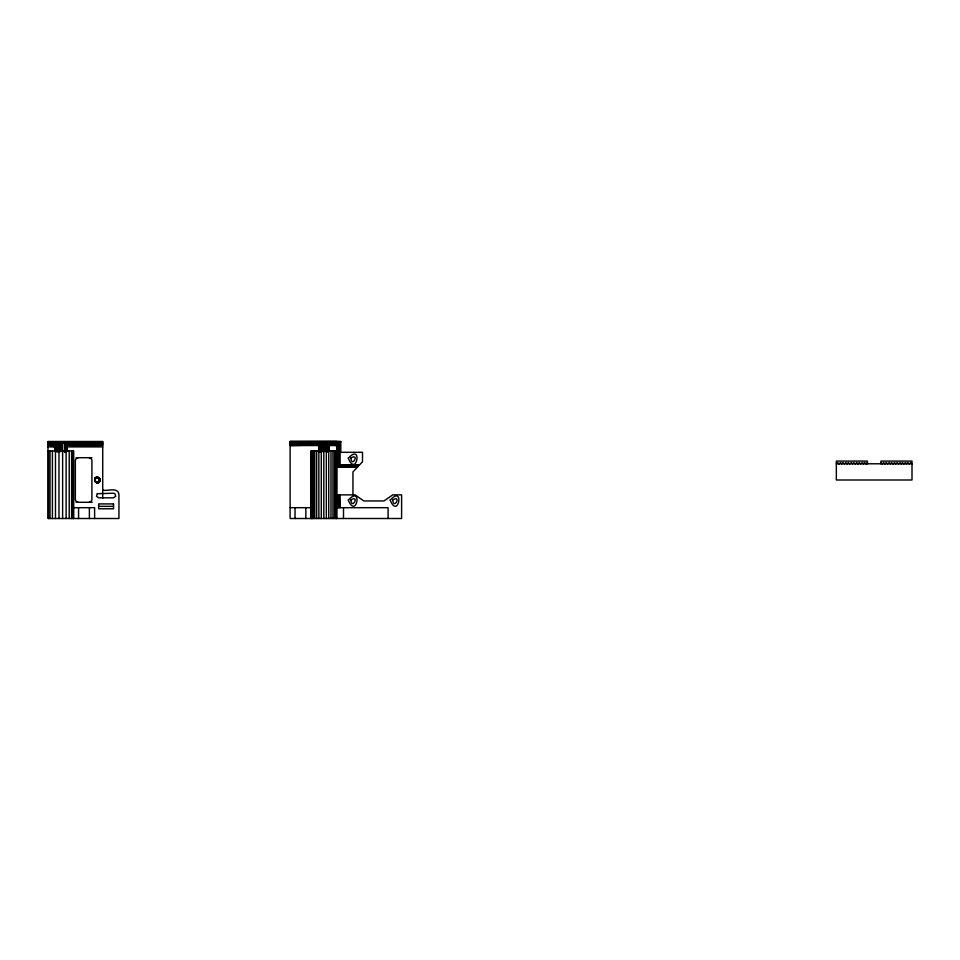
<?xml version="1.0" encoding="UTF-8"?>
<svg xmlns="http://www.w3.org/2000/svg" width="960" height="960" viewBox="0 0 960 960"><rect width="100%" height="100%" fill="white"/><g stroke="black" fill="none" stroke-linecap="round" stroke-linejoin="round"><path stroke-width="1.44" d="M66.912 451.368C70.116 439.68 54.276 442.656 48 441.9L102.72 441.9L48 443.076L55.932 444.132L58.932 442.824L59.148 451.728M55.128 451.176L55.14 445.188L55.932 444.132L48 444.828L54.756 446.892L54.768 451.368M319.764 451.128L320.412 443.232L336.744 442.02L290.124 441.696L336.816 441.492L336.744 518.508M321.948 451.62L321.984 442.704L290.124 443.16L321.984 442.704L322.212 451.62M324.192 451.464L324.228 442.524L290.124 442.272L336.744 442.02M326.508 451.776L326.556 442.884L290.124 443.16L321.108 442.932M352.956 494.868L352.956 471.888L362.508 461.76L362.508 452.304L340.8 452.304L340.8 441.492L290.124 441.492L290.124 518.508L401.604 518.508L401.604 494.868L392.712 494.868L384.036 500.94L363.768 500.94L355.08 494.868L336.816 494.868L336.744 507.696L388.092 507.696L388.092 518.508M64.476 452.196L64.536 443.352L102.72 443.076L60.588 442.68L60.624 451.596M58.788 451.728L58.932 442.824L48 441.9M62.1 451.668L62.268 442.764L102.72 443.076M99.684 481.296L97.356 482.7L94.98 481.368L97.812 482.652L99.288 481.86L99.684 478.704L98.472 477.552L96.816 477.348L94.632 479.652L94.944 481.296L97.356 482.7L99.684 481.296L99.996 479.652C88.416 470.232 99.396 492.984 99.288 478.14L96.48 477.432L94.62 480C94.524 483.468 100.116 483.468 100.02 480C100.104 476.532 94.524 476.52 94.62 480L95.988 482.352L98.148 482.568L99.684 481.296L99.288 478.14L97.812 477.348L94.944 478.704L94.632 480.348L96.816 482.652L99.504 481.584L99.504 478.416L97.284 477.3L94.944 478.704L97.356 477.3L99.648 478.632M54.756 450.948L55.14 445.188L48 444.828M319.98 451.128L319.788 443.64L318.852 445.548L318.876 518.508M318.9 451.5L318.852 445.548L290.124 445.548L318.912 444.996L290.124 444.288L319.404 444.024L318.972 452.352M99.648 481.368L98.652 482.352L95.928 482.316M95.928 477.684L98.712 477.684L99.684 478.704M78.06 457.704L75.72 459.06L75.36 460.404L75.36 499.596L75.72 500.94L78.06 502.296M89.208 502.296L91.548 500.94L91.908 499.596L91.908 460.404L91.548 459.06L89.208 457.704M839.172 463.788L840.516 462.588L841.62 463.788M844.572 463.788L845.928 462.588L847.02 463.788M849.984 463.788L851.328 462.588L852.42 463.788M855.384 463.788L856.74 462.588L857.832 463.788M860.796 463.788L862.14 462.588L863.232 463.788M866.196 463.788L867.408 462.564M882.408 463.788L883.764 462.588L884.856 463.788M887.82 463.788L889.164 462.588L890.256 463.788M893.22 463.788L894.564 462.588L895.656 463.788M898.62 463.788L899.976 462.588L901.068 463.788M904.032 463.788L905.376 462.588L906.468 463.788M909.432 463.788L910.776 462.588L911.88 463.788M841.86 463.788L842.952 462.588L844.308 463.788M847.272 463.788L848.364 462.588L849.708 463.788M852.672 463.788L853.764 462.588L855.12 463.788M858.084 463.788L859.176 462.588L860.52 463.788M863.484 463.788L864.576 462.588L865.92 463.788M885.096 463.788L886.2 462.588L887.544 463.788M890.508 463.788L891.6 462.588L892.944 463.788M895.908 463.788L897 462.588L898.356 463.788M901.32 463.788L902.412 462.588L903.756 463.788M906.72 463.788L907.812 462.588L909.168 463.788M326.76 451.776L326.556 442.884L336.744 442.932L324.228 442.524L324.456 451.464M336.96 467.004L358.296 466.236L336.96 466.368M319.104 444.492L290.124 444.288L320.412 443.232L320.556 452.088M290.124 444.288L319.788 443.64M337.02 466.296L358.98 465.504M290.124 443.16L322.896 442.572L323.016 451.5M327.48 443.268L336.744 444.156L328.608 444.3L327.48 443.268L327.576 452.124M337.116 465.648L359.256 465.216L337.116 465.276M66.564 451.212L66.552 445.236L102.72 444.828L64.536 443.352L64.8 452.196M337.128 465.264L359.328 465.132L336.816 465.132M290.124 441.696L340.8 441.696M336.744 445.548L328.968 445.548L328.608 444.3L336.744 445.548L328.608 444.3L328.968 450.948L328.116 443.712L336.744 444.156M48 446.892L54.756 446.892M48 450.948L73.668 450.948L73.668 518.508M336.744 450.948L311.076 450.948L311.076 518.508M76.092 457.704L91.908 457.704M912 463.788L836.34 463.788L837.552 462.588L838.908 463.788M337.056 467.16L357.42 467.16M98.148 477.432L95.136 478.416L94.62 480L95.136 481.584L98.148 482.568M102.72 490.128C107.436 491.4 117.744 486.792 118.932 494.184L118.932 518.508L48 518.508L48 441.492L102.72 441.492L102.72 498.24M76.092 502.296L92.184 502.296M98.664 506.352L113.532 506.352M73.668 507.696L94.62 507.696L94.62 518.508M290.124 507.696L311.076 507.696M290.124 441.492L336.744 441.552M326.556 442.884L336.744 442.932L325.56 442.656L325.632 451.572M102.72 444.828L66.06 444.48L66.144 451.872M48 443.076L57.204 443.316L57.264 452.16M66.552 445.236L102.72 446.892L66.912 446.892L66.912 450.948M880.92 462.576L882.144 463.788M328.872 444.912L328.968 450.948M55.14 445.188L55.356 451.176M55.932 444.132L56.112 451.572M62.268 442.764L62.46 451.668M336.816 494.868L336.996 507.696L337.236 494.868L337.728 507.696L337.98 494.868L338.832 507.696L338.988 494.868L340.116 507.696L340.116 494.868M328.116 443.712L328.128 451.188M319.404 444.024L319.416 451.476M880.92 463.788L880.92 461.088L912 461.088L912 480L836.34 480L836.34 461.088L867.408 461.088L867.408 463.788M343.5 507.696L343.5 518.508M340.116 441.492L340.116 465.132M338.988 441.492L338.988 465.132M337.98 441.492L337.98 465.132M337.236 441.492L337.236 465.132M336.492 450.948L336.492 518.508M335.76 450.948L335.76 518.508M334.56 450.948L334.56 518.508M332.952 450.948L332.952 518.508M330.984 450.948L330.984 518.508M328.752 450.948L328.752 518.508M326.328 450.948L326.328 518.508M323.808 450.948L323.808 518.508M321.288 450.948L321.288 518.508M316.656 450.948L316.656 518.508M314.724 450.948L314.724 518.508M313.14 450.948L313.14 518.508M312.468 450.948L312.468 518.508M311.7 450.948L311.7 518.508M311.232 450.948L311.232 518.508M305.844 507.696L305.844 518.508M295.032 507.696L295.032 518.508M89.388 507.696L89.388 518.508M78.576 507.696L78.576 518.508M73.32 450.948L73.32 518.508M72.276 450.948L72.276 518.508M71.604 450.948L71.604 518.508M69.204 450.948L69.204 518.508M66.12 450.948L66.12 518.508M62.616 450.948L62.616 518.508M58.968 450.948L58.968 518.508M55.476 450.948L55.476 518.508M52.416 450.948L52.416 518.508M50.028 450.948L50.028 518.508M48.516 450.948L48.516 518.508M348.312 458.184C356.292 478.14 362.988 442.488 348.312 458.184M348.312 500.064C356.292 520.02 362.988 484.38 348.312 500.064M390.192 500.064C398.172 520.02 404.88 484.38 390.192 500.064M350.88 457.92C351.612 468.576 360.24 452.784 350.88 457.92M350.88 499.812C351.612 510.456 360.24 494.676 350.88 499.812M392.772 499.812C393.504 510.456 402.132 494.676 392.772 499.812M97.32 493.68L96.48 496.248L98.664 497.832L113.532 497.832L115.716 496.248L114.876 493.68L113.532 493.236L97.32 493.68M113.532 503.916L98.664 503.916L98.664 508.776L113.532 508.776L113.532 503.916"/></g></svg>
